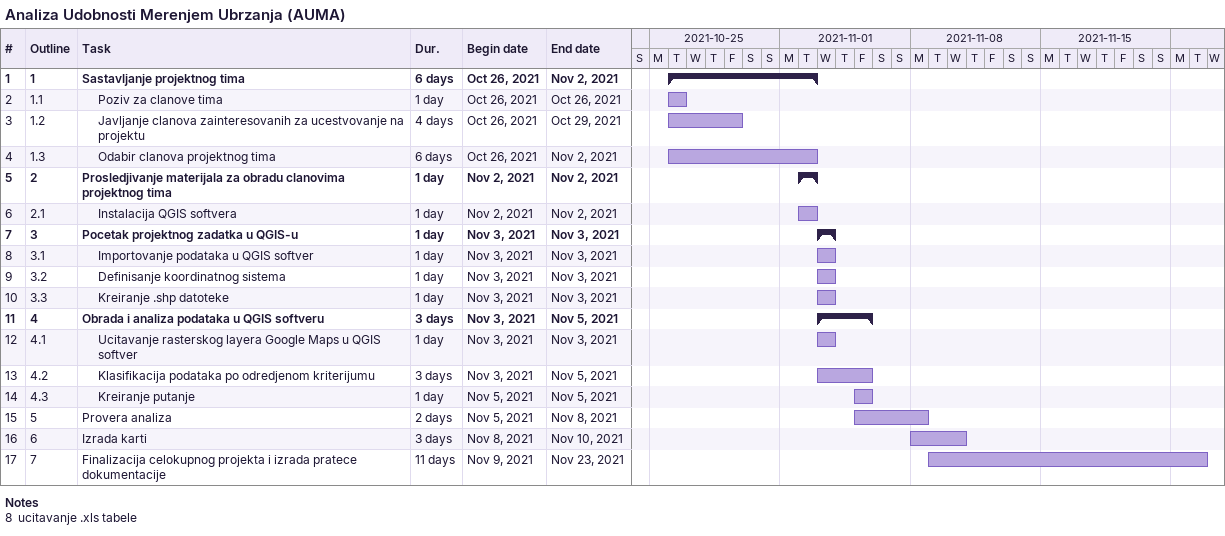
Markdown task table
Analiza Udobnosti Merenjem Ubrzanja (AUMA)

| ID | WBS | Task | Duration | Start | Finish |
|---|---|---|---|---|---|
| 1 | 1 | **Sastavljanje projektnog tima** | 6d | 2021-10-26 | 2021-11-02 |
| 2 | 1.1 | Poziv za clanove tima | 1d | 2021-10-26 | 2021-10-26 |
| 3 | 1.2 | Javljanje clanova zainteresovanih za ucestvovanje na projektu | 4d | 2021-10-26 | 2021-10-29 |
| 4 | 1.3 | Odabir clanova projektnog tima | 6d | 2021-10-26 | 2021-11-02 |
| 5 | 2 | **Prosledjivanje materijala za obradu clanovima projektnog tima** | 1d | 2021-11-02 | 2021-11-02 |
| 6 | 2.1 | Instalacija QGIS softvera | 1d | 2021-11-02 | 2021-11-02 |
| 7 | 3 | **Pocetak projektnog zadatka u QGIS-u** | 1d | 2021-11-03 | 2021-11-03 |
| 8 | 3.1 | Importovanje podataka u QGIS softver | 1d | 2021-11-03 | 2021-11-03 |
| 9 | 3.2 | Definisanje koordinatnog sistema | 1d | 2021-11-03 | 2021-11-03 |
| 10 | 3.3 | Kreiranje .shp datoteke | 1d | 2021-11-03 | 2021-11-03 |
| 11 | 4 | **Obrada i analiza podataka u QGIS softveru** | 3d | 2021-11-03 | 2021-11-05 |
| 12 | 4.1 | Ucitavanje rasterskog layera Google Maps u QGIS softver | 1d | 2021-11-03 | 2021-11-03 |
| 13 | 4.2 | Klasifikacija podataka po odredjenom kriterijumu | 3d | 2021-11-03 | 2021-11-05 |
| 14 | 4.3 | Kreiranje putanje | 1d | 2021-11-05 | 2021-11-05 |
| 15 | 5 | Provera analiza | 2d | 2021-11-05 | 2021-11-08 |
| 16 | 6 | Izrada karti | 3d | 2021-11-08 | 2021-11-10 |
| 17 | 7 | Finalizacija celokupnog projekta i izrada pratece dokumentacije | 11d | 2021-11-09 | 2021-11-23 |

Notes
- 8: ucitavanje .xls tabele
